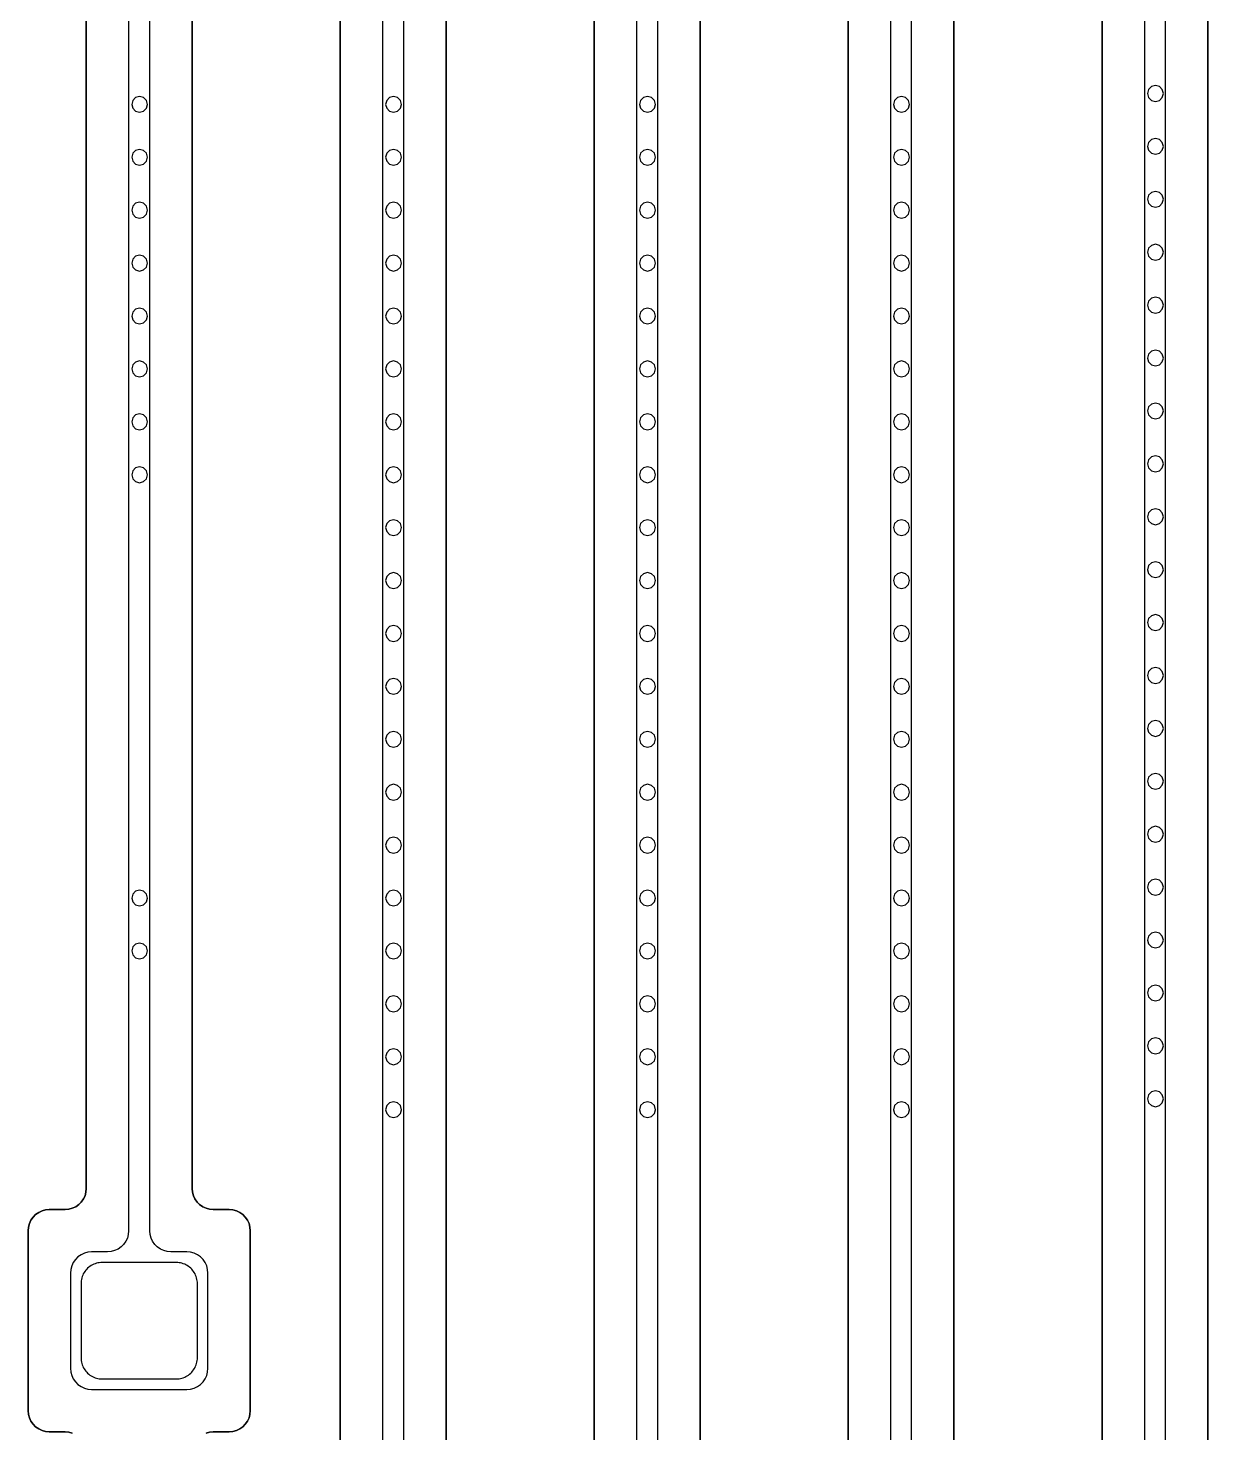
# Model space of a CAD drawing. Header units: metres. Extents: x -1550 to 1550, y -904 to 26100.
# Drawn here: x -483.5 to -372, y 4105.9 to 4238.7 of the extents above; entities that cross this region are included whole.
import ezdxf

# ---------------------------------------------------------------- set-up
doc = ezdxf.new("R2010")
doc.units = ezdxf.units.M
for name, color, linetype in [('Electrodes', 2, 'CONTINUOUS'), ('Metal', 4, 'CONTINUOUS'), ('pattern_ionp', 7, 'CONTINUOUS'), ('Polyimide', 3, 'CONTINUOUS'), ('Polyimide_Negative', 5, 'CONTINUOUS')]:
    doc.layers.add(name, color=color, linetype=linetype)

msp = doc.modelspace()

# ---------------------------------------------------------------- linework, layer by layer
at = {"layer": 'Electrodes'}
msp.add_lwpolyline([(-469.5, 4111.01), (-469.36, 4111.01), (-469.23, 4111.03), (-469.09, 4111.05), (-468.96, 4111.08), (-468.83, 4111.12), (-468.7, 4111.17), (-468.58, 4111.23), (-468.46, 4111.3), (-468.35, 4111.37), (-468.24, 4111.46), (-468.13, 4111.55), (-468.04, 4111.64), (-467.95, 4111.75), (-467.87, 4111.85), (-467.79, 4111.97), (-467.72, 4112.09), (-467.67, 4112.21), (-467.62, 4112.34), (-467.57, 4112.47), (-467.54, 4112.6), (-467.52, 4112.74), (-467.5, 4112.87), (-467.5, 4113.01), (-467.5, 4120.01), (-467.5, 4120.14), (-467.52, 4120.28), (-467.54, 4120.41), (-467.57, 4120.55), (-467.62, 4120.68), (-467.67, 4120.8), (-467.72, 4120.93), (-467.79, 4121.05), (-467.87, 4121.16), (-467.95, 4121.27), (-468.04, 4121.37), (-468.13, 4121.47), (-468.24, 4121.56), (-468.35, 4121.64), (-468.46, 4121.72), (-468.58, 4121.78), (-468.7, 4121.84), (-468.83, 4121.89), (-468.96, 4121.93), (-469.09, 4121.97), (-469.23, 4121.99), (-469.36, 4122), (-469.5, 4122.01), (-476.5, 4122.01), (-476.64, 4122), (-476.77, 4121.99), (-476.91, 4121.97), (-477.04, 4121.93), (-477.17, 4121.89), (-477.3, 4121.84), (-477.42, 4121.78), (-477.54, 4121.72), (-477.65, 4121.64), (-477.76, 4121.56), (-477.87, 4121.47), (-477.96, 4121.37), (-478.05, 4121.27), (-478.13, 4121.16), (-478.21, 4121.05), (-478.28, 4120.93), (-478.33, 4120.8), (-478.38, 4120.68), (-478.43, 4120.55), (-478.46, 4120.41), (-478.48, 4120.28), (-478.5, 4120.14), (-478.5, 4120.01), (-478.5, 4113.01), (-478.5, 4112.87), (-478.48, 4112.74), (-478.46, 4112.6), (-478.43, 4112.47), (-478.38, 4112.34), (-478.33, 4112.21), (-478.28, 4112.09), (-478.21, 4111.97), (-478.13, 4111.85), (-478.05, 4111.75), (-477.96, 4111.64), (-477.87, 4111.55), (-477.76, 4111.46), (-477.65, 4111.37), (-477.54, 4111.3), (-477.42, 4111.23), (-477.3, 4111.17), (-477.17, 4111.12), (-477.04, 4111.08), (-476.91, 4111.05), (-476.77, 4111.03), (-476.64, 4111.01), (-476.5, 4111.01), (-469.5, 4111.01)], close=True, dxfattribs=at)
at = {"layer": 'Metal'}
for points in [[(-474, 11993.5), (-474, 4125.01), (-474.03, 4124.66), (-474.12, 4124.32), (-474.27, 4124.01), (-474.47, 4123.72), (-474.71, 4123.48), (-475, 4123.28), (-475.32, 4123.13), (-475.65, 4123.04), (-476, 4123.01), (-477.5, 4123.01), (-477.85, 4122.98), (-478.18, 4122.89), (-478.5, 4122.74), (-478.79, 4122.54), (-479.03, 4122.29), (-479.23, 4122.01), (-479.38, 4121.69), (-479.47, 4121.36), (-479.5, 4121.01), (-479.5, 4112.01), (-479.47, 4111.66), (-479.38, 4111.32), (-479.23, 4111.01), (-479.03, 4110.72), (-478.79, 4110.48), (-478.5, 4110.28), (-478.18, 4110.13), (-477.85, 4110.04), (-477.5, 4110.01), (-468.5, 4110.01), (-468.15, 4110.04), (-467.82, 4110.13), (-467.5, 4110.28), (-467.21, 4110.48), (-466.97, 4110.72), (-466.77, 4111.01), (-466.62, 4111.32), (-466.53, 4111.66), (-466.5, 4112.01), (-466.5, 4121.01), (-466.53, 4121.36), (-466.62, 4121.69), (-466.77, 4122.01), (-466.97, 4122.29), (-467.21, 4122.54), (-467.5, 4122.74), (-467.82, 4122.89), (-468.15, 4122.98), (-468.5, 4123.01), (-470, 4123.01), (-470.35, 4123.04), (-470.68, 4123.13), (-471, 4123.28), (-471.29, 4123.48), (-471.53, 4123.72), (-471.73, 4124.01), (-471.88, 4124.32), (-471.97, 4124.66), (-472, 4125.01), (-472, 11993.5)], [(-450, 11993.5), (-450, 4065.01)], [(-448, 4065.01), (-448, 11993.5)], [(-426, 11993.5), (-426, 4005.01)], [(-424, 4005.01), (-424, 11993.5)], [(-402, 11993.5), (-402, 3945.01)], [(-400, 3945.01), (-400, 11993.5)], [(-378, 11993.5), (-378, 3691.04)], [(-376, 3691.04), (-376, 11993.5)]]:
    msp.add_lwpolyline(points, dxfattribs=at)
at = {"layer": 'pattern_ionp'}
for points in [[(-472.21, 4231.45), (-472.31, 4231.83), (-472.59, 4232.1), (-472.96, 4232.2), (-473.34, 4232.1), (-473.61, 4231.83), (-473.71, 4231.45), (-473.61, 4231.08), (-473.34, 4230.8), (-472.96, 4230.7), (-472.59, 4230.8), (-472.31, 4231.08), (-472.21, 4231.45)], [(-448.21, 4231.45), (-448.31, 4231.83), (-448.59, 4232.1), (-448.96, 4232.2), (-449.34, 4232.1), (-449.61, 4231.83), (-449.71, 4231.45), (-449.61, 4231.08), (-449.34, 4230.8), (-448.96, 4230.7), (-448.59, 4230.8), (-448.31, 4231.08), (-448.21, 4231.45)], [(-424.21, 4231.45), (-424.31, 4231.83), (-424.59, 4232.1), (-424.96, 4232.2), (-425.34, 4232.1), (-425.61, 4231.83), (-425.71, 4231.45), (-425.61, 4231.08), (-425.34, 4230.8), (-424.96, 4230.7), (-424.59, 4230.8), (-424.31, 4231.08), (-424.21, 4231.45)], [(-400.21, 4231.45), (-400.31, 4231.83), (-400.59, 4232.1), (-400.96, 4232.2), (-401.34, 4232.1), (-401.61, 4231.83), (-401.71, 4231.45), (-401.61, 4231.08), (-401.34, 4230.8), (-400.96, 4230.7), (-400.59, 4230.8), (-400.31, 4231.08), (-400.21, 4231.45)], [(-376.21, 4232.48), (-376.31, 4232.86), (-376.59, 4233.13), (-376.96, 4233.23), (-377.34, 4233.13), (-377.61, 4232.86), (-377.71, 4232.48), (-377.61, 4232.11), (-377.34, 4231.83), (-376.96, 4231.73), (-376.59, 4231.83), (-376.31, 4232.11), (-376.21, 4232.48)], [(-376.21, 4227.48), (-376.31, 4227.86), (-376.59, 4228.13), (-376.96, 4228.23), (-377.34, 4228.13), (-377.61, 4227.86), (-377.71, 4227.48), (-377.61, 4227.11), (-377.34, 4226.83), (-376.96, 4226.73), (-376.59, 4226.83), (-376.31, 4227.11), (-376.21, 4227.48)], [(-472.21, 4226.45), (-472.31, 4226.83), (-472.59, 4227.1), (-472.96, 4227.2), (-473.34, 4227.1), (-473.61, 4226.83), (-473.71, 4226.45), (-473.61, 4226.08), (-473.34, 4225.8), (-472.96, 4225.7), (-472.59, 4225.8), (-472.31, 4226.08), (-472.21, 4226.45)], [(-448.21, 4226.45), (-448.31, 4226.83), (-448.59, 4227.1), (-448.96, 4227.2), (-449.34, 4227.1), (-449.61, 4226.83), (-449.71, 4226.45), (-449.61, 4226.08), (-449.34, 4225.8), (-448.96, 4225.7), (-448.59, 4225.8), (-448.31, 4226.08), (-448.21, 4226.45)], [(-424.21, 4226.45), (-424.31, 4226.83), (-424.59, 4227.1), (-424.96, 4227.2), (-425.34, 4227.1), (-425.61, 4226.83), (-425.71, 4226.45), (-425.61, 4226.08), (-425.34, 4225.8), (-424.96, 4225.7), (-424.59, 4225.8), (-424.31, 4226.08), (-424.21, 4226.45)], [(-400.21, 4226.45), (-400.31, 4226.83), (-400.59, 4227.1), (-400.96, 4227.2), (-401.34, 4227.1), (-401.61, 4226.83), (-401.71, 4226.45), (-401.61, 4226.08), (-401.34, 4225.8), (-400.96, 4225.7), (-400.59, 4225.8), (-400.31, 4226.08), (-400.21, 4226.45)], [(-376.21, 4222.48), (-376.31, 4222.86), (-376.59, 4223.13), (-376.96, 4223.23), (-377.34, 4223.13), (-377.61, 4222.86), (-377.71, 4222.48), (-377.61, 4222.11), (-377.34, 4221.83), (-376.96, 4221.73), (-376.59, 4221.83), (-376.31, 4222.11), (-376.21, 4222.48)], [(-472.21, 4221.45), (-472.31, 4221.83), (-472.59, 4222.1), (-472.96, 4222.2), (-473.34, 4222.1), (-473.61, 4221.83), (-473.71, 4221.45), (-473.61, 4221.08), (-473.34, 4220.8), (-472.96, 4220.7), (-472.59, 4220.8), (-472.31, 4221.08), (-472.21, 4221.45)], [(-448.21, 4221.45), (-448.31, 4221.83), (-448.59, 4222.1), (-448.96, 4222.2), (-449.34, 4222.1), (-449.61, 4221.83), (-449.71, 4221.45), (-449.61, 4221.08), (-449.34, 4220.8), (-448.96, 4220.7), (-448.59, 4220.8), (-448.31, 4221.08), (-448.21, 4221.45)], [(-424.21, 4221.45), (-424.31, 4221.83), (-424.59, 4222.1), (-424.96, 4222.2), (-425.34, 4222.1), (-425.61, 4221.83), (-425.71, 4221.45), (-425.61, 4221.08), (-425.34, 4220.8), (-424.96, 4220.7), (-424.59, 4220.8), (-424.31, 4221.08), (-424.21, 4221.45)], [(-400.21, 4221.45), (-400.31, 4221.83), (-400.59, 4222.1), (-400.96, 4222.2), (-401.34, 4222.1), (-401.61, 4221.83), (-401.71, 4221.45), (-401.61, 4221.08), (-401.34, 4220.8), (-400.96, 4220.7), (-400.59, 4220.8), (-400.31, 4221.08), (-400.21, 4221.45)], [(-376.21, 4217.48), (-376.31, 4217.86), (-376.59, 4218.13), (-376.96, 4218.23), (-377.34, 4218.13), (-377.61, 4217.86), (-377.71, 4217.48), (-377.61, 4217.11), (-377.34, 4216.83), (-376.96, 4216.73), (-376.59, 4216.83), (-376.31, 4217.11), (-376.21, 4217.48)], [(-472.21, 4216.45), (-472.31, 4216.83), (-472.59, 4217.1), (-472.96, 4217.2), (-473.34, 4217.1), (-473.61, 4216.83), (-473.71, 4216.45), (-473.61, 4216.08), (-473.34, 4215.8), (-472.96, 4215.7), (-472.59, 4215.8), (-472.31, 4216.08), (-472.21, 4216.45)], [(-448.21, 4216.45), (-448.31, 4216.83), (-448.59, 4217.1), (-448.96, 4217.2), (-449.34, 4217.1), (-449.61, 4216.83), (-449.71, 4216.45), (-449.61, 4216.08), (-449.34, 4215.8), (-448.96, 4215.7), (-448.59, 4215.8), (-448.31, 4216.08), (-448.21, 4216.45)], [(-424.21, 4216.45), (-424.31, 4216.83), (-424.59, 4217.1), (-424.96, 4217.2), (-425.34, 4217.1), (-425.61, 4216.83), (-425.71, 4216.45), (-425.61, 4216.08), (-425.34, 4215.8), (-424.96, 4215.7), (-424.59, 4215.8), (-424.31, 4216.08), (-424.21, 4216.45)], [(-400.21, 4216.45), (-400.31, 4216.83), (-400.59, 4217.1), (-400.96, 4217.2), (-401.34, 4217.1), (-401.61, 4216.83), (-401.71, 4216.45), (-401.61, 4216.08), (-401.34, 4215.8), (-400.96, 4215.7), (-400.59, 4215.8), (-400.31, 4216.08), (-400.21, 4216.45)], [(-376.21, 4212.48), (-376.31, 4212.86), (-376.59, 4213.13), (-376.96, 4213.23), (-377.34, 4213.13), (-377.61, 4212.86), (-377.71, 4212.48), (-377.61, 4212.11), (-377.34, 4211.83), (-376.96, 4211.73), (-376.59, 4211.83), (-376.31, 4212.11), (-376.21, 4212.48)], [(-472.21, 4211.45), (-472.31, 4211.83), (-472.59, 4212.1), (-472.96, 4212.2), (-473.34, 4212.1), (-473.61, 4211.83), (-473.71, 4211.45), (-473.61, 4211.08), (-473.34, 4210.8), (-472.96, 4210.7), (-472.59, 4210.8), (-472.31, 4211.08), (-472.21, 4211.45)], [(-448.21, 4211.45), (-448.31, 4211.83), (-448.59, 4212.1), (-448.96, 4212.2), (-449.34, 4212.1), (-449.61, 4211.83), (-449.71, 4211.45), (-449.61, 4211.08), (-449.34, 4210.8), (-448.96, 4210.7), (-448.59, 4210.8), (-448.31, 4211.08), (-448.21, 4211.45)], [(-424.21, 4211.45), (-424.31, 4211.83), (-424.59, 4212.1), (-424.96, 4212.2), (-425.34, 4212.1), (-425.61, 4211.83), (-425.71, 4211.45), (-425.61, 4211.08), (-425.34, 4210.8), (-424.96, 4210.7), (-424.59, 4210.8), (-424.31, 4211.08), (-424.21, 4211.45)], [(-400.21, 4211.45), (-400.31, 4211.83), (-400.59, 4212.1), (-400.96, 4212.2), (-401.34, 4212.1), (-401.61, 4211.83), (-401.71, 4211.45), (-401.61, 4211.08), (-401.34, 4210.8), (-400.96, 4210.7), (-400.59, 4210.8), (-400.31, 4211.08), (-400.21, 4211.45)], [(-472.21, 4206.45), (-472.31, 4206.83), (-472.59, 4207.1), (-472.96, 4207.2), (-473.34, 4207.1), (-473.61, 4206.83), (-473.71, 4206.45), (-473.61, 4206.08), (-473.34, 4205.8), (-472.96, 4205.7), (-472.59, 4205.8), (-472.31, 4206.08), (-472.21, 4206.45)], [(-448.21, 4206.45), (-448.31, 4206.83), (-448.59, 4207.1), (-448.96, 4207.2), (-449.34, 4207.1), (-449.61, 4206.83), (-449.71, 4206.45), (-449.61, 4206.08), (-449.34, 4205.8), (-448.96, 4205.7), (-448.59, 4205.8), (-448.31, 4206.08), (-448.21, 4206.45)], [(-424.21, 4206.45), (-424.31, 4206.83), (-424.59, 4207.1), (-424.96, 4207.2), (-425.34, 4207.1), (-425.61, 4206.83), (-425.71, 4206.45), (-425.61, 4206.08), (-425.34, 4205.8), (-424.96, 4205.7), (-424.59, 4205.8), (-424.31, 4206.08), (-424.21, 4206.45)], [(-400.21, 4206.45), (-400.31, 4206.83), (-400.59, 4207.1), (-400.96, 4207.2), (-401.34, 4207.1), (-401.61, 4206.83), (-401.71, 4206.45), (-401.61, 4206.08), (-401.34, 4205.8), (-400.96, 4205.7), (-400.59, 4205.8), (-400.31, 4206.08), (-400.21, 4206.45)], [(-376.21, 4207.48), (-376.31, 4207.86), (-376.59, 4208.13), (-376.96, 4208.23), (-377.34, 4208.13), (-377.61, 4207.86), (-377.71, 4207.48), (-377.61, 4207.11), (-377.34, 4206.83), (-376.96, 4206.73), (-376.59, 4206.83), (-376.31, 4207.11), (-376.21, 4207.48)], [(-376.21, 4202.48), (-376.31, 4202.86), (-376.59, 4203.13), (-376.96, 4203.23), (-377.34, 4203.13), (-377.61, 4202.86), (-377.71, 4202.48), (-377.61, 4202.11), (-377.34, 4201.83), (-376.96, 4201.73), (-376.59, 4201.83), (-376.31, 4202.11), (-376.21, 4202.48)], [(-472.21, 4201.45), (-472.31, 4201.83), (-472.59, 4202.1), (-472.96, 4202.2), (-473.34, 4202.1), (-473.61, 4201.83), (-473.71, 4201.45), (-473.61, 4201.08), (-473.34, 4200.8), (-472.96, 4200.7), (-472.59, 4200.8), (-472.31, 4201.08), (-472.21, 4201.45)], [(-448.21, 4201.45), (-448.31, 4201.83), (-448.59, 4202.1), (-448.96, 4202.2), (-449.34, 4202.1), (-449.61, 4201.83), (-449.71, 4201.45), (-449.61, 4201.08), (-449.34, 4200.8), (-448.96, 4200.7), (-448.59, 4200.8), (-448.31, 4201.08), (-448.21, 4201.45)], [(-424.21, 4201.45), (-424.31, 4201.83), (-424.59, 4202.1), (-424.96, 4202.2), (-425.34, 4202.1), (-425.61, 4201.83), (-425.71, 4201.45), (-425.61, 4201.08), (-425.34, 4200.8), (-424.96, 4200.7), (-424.59, 4200.8), (-424.31, 4201.08), (-424.21, 4201.45)], [(-400.21, 4201.45), (-400.31, 4201.83), (-400.59, 4202.1), (-400.96, 4202.2), (-401.34, 4202.1), (-401.61, 4201.83), (-401.71, 4201.45), (-401.61, 4201.08), (-401.34, 4200.8), (-400.96, 4200.7), (-400.59, 4200.8), (-400.31, 4201.08), (-400.21, 4201.45)], [(-376.21, 4197.48), (-376.31, 4197.86), (-376.59, 4198.13), (-376.96, 4198.23), (-377.34, 4198.13), (-377.61, 4197.86), (-377.71, 4197.48), (-377.61, 4197.11), (-377.34, 4196.83), (-376.96, 4196.73), (-376.59, 4196.83), (-376.31, 4197.11), (-376.21, 4197.48)], [(-472.21, 4196.45), (-472.31, 4196.83), (-472.59, 4197.1), (-472.96, 4197.2), (-473.34, 4197.1), (-473.61, 4196.83), (-473.71, 4196.45), (-473.61, 4196.08), (-473.34, 4195.8), (-472.96, 4195.7), (-472.59, 4195.8), (-472.31, 4196.08), (-472.21, 4196.45)], [(-448.21, 4196.45), (-448.31, 4196.83), (-448.59, 4197.1), (-448.96, 4197.2), (-449.34, 4197.1), (-449.61, 4196.83), (-449.71, 4196.45), (-449.61, 4196.08), (-449.34, 4195.8), (-448.96, 4195.7), (-448.59, 4195.8), (-448.31, 4196.08), (-448.21, 4196.45)], [(-424.21, 4196.45), (-424.31, 4196.83), (-424.59, 4197.1), (-424.96, 4197.2), (-425.34, 4197.1), (-425.61, 4196.83), (-425.71, 4196.45), (-425.61, 4196.08), (-425.34, 4195.8), (-424.96, 4195.7), (-424.59, 4195.8), (-424.31, 4196.08), (-424.21, 4196.45)], [(-400.21, 4196.45), (-400.31, 4196.83), (-400.59, 4197.1), (-400.96, 4197.2), (-401.34, 4197.1), (-401.61, 4196.83), (-401.71, 4196.45), (-401.61, 4196.08), (-401.34, 4195.8), (-400.96, 4195.7), (-400.59, 4195.8), (-400.31, 4196.08), (-400.21, 4196.45)], [(-376.21, 4192.48), (-376.31, 4192.86), (-376.59, 4193.13), (-376.96, 4193.23), (-377.34, 4193.13), (-377.61, 4192.86), (-377.71, 4192.48), (-377.61, 4192.11), (-377.34, 4191.83), (-376.96, 4191.73), (-376.59, 4191.83), (-376.31, 4192.11), (-376.21, 4192.48)], [(-448.21, 4191.45), (-448.31, 4191.83), (-448.59, 4192.1), (-448.96, 4192.2), (-449.34, 4192.1), (-449.61, 4191.83), (-449.71, 4191.45), (-449.61, 4191.08), (-449.34, 4190.8), (-448.96, 4190.7), (-448.59, 4190.8), (-448.31, 4191.08), (-448.21, 4191.45)], [(-424.21, 4191.45), (-424.31, 4191.83), (-424.59, 4192.1), (-424.96, 4192.2), (-425.34, 4192.1), (-425.61, 4191.83), (-425.71, 4191.45), (-425.61, 4191.08), (-425.34, 4190.8), (-424.96, 4190.7), (-424.59, 4190.8), (-424.31, 4191.08), (-424.21, 4191.45)], [(-400.21, 4191.45), (-400.31, 4191.83), (-400.59, 4192.1), (-400.96, 4192.2), (-401.34, 4192.1), (-401.61, 4191.83), (-401.71, 4191.45), (-401.61, 4191.08), (-401.34, 4190.8), (-400.96, 4190.7), (-400.59, 4190.8), (-400.31, 4191.08), (-400.21, 4191.45)], [(-448.21, 4186.45), (-448.31, 4186.83), (-448.59, 4187.1), (-448.96, 4187.2), (-449.34, 4187.1), (-449.61, 4186.83), (-449.71, 4186.45), (-449.61, 4186.08), (-449.34, 4185.8), (-448.96, 4185.7), (-448.59, 4185.8), (-448.31, 4186.08), (-448.21, 4186.45)], [(-424.21, 4186.45), (-424.31, 4186.83), (-424.59, 4187.1), (-424.96, 4187.2), (-425.34, 4187.1), (-425.61, 4186.83), (-425.71, 4186.45), (-425.61, 4186.08), (-425.34, 4185.8), (-424.96, 4185.7), (-424.59, 4185.8), (-424.31, 4186.08), (-424.21, 4186.45)], [(-400.21, 4186.45), (-400.31, 4186.83), (-400.59, 4187.1), (-400.96, 4187.2), (-401.34, 4187.1), (-401.61, 4186.83), (-401.71, 4186.45), (-401.61, 4186.08), (-401.34, 4185.8), (-400.96, 4185.7), (-400.59, 4185.8), (-400.31, 4186.08), (-400.21, 4186.45)], [(-376.21, 4187.48), (-376.31, 4187.86), (-376.59, 4188.13), (-376.96, 4188.23), (-377.34, 4188.13), (-377.61, 4187.86), (-377.71, 4187.48), (-377.61, 4187.11), (-377.34, 4186.83), (-376.96, 4186.73), (-376.59, 4186.83), (-376.31, 4187.11), (-376.21, 4187.48)], [(-376.21, 4182.48), (-376.31, 4182.86), (-376.59, 4183.13), (-376.96, 4183.23), (-377.34, 4183.13), (-377.61, 4182.86), (-377.71, 4182.48), (-377.61, 4182.11), (-377.34, 4181.83), (-376.96, 4181.73), (-376.59, 4181.83), (-376.31, 4182.11), (-376.21, 4182.48)], [(-448.21, 4181.45), (-448.31, 4181.83), (-448.59, 4182.1), (-448.96, 4182.2), (-449.34, 4182.1), (-449.61, 4181.83), (-449.71, 4181.45), (-449.61, 4181.08), (-449.34, 4180.8), (-448.96, 4180.7), (-448.59, 4180.8), (-448.31, 4181.08), (-448.21, 4181.45)], [(-424.21, 4181.45), (-424.31, 4181.83), (-424.59, 4182.1), (-424.96, 4182.2), (-425.34, 4182.1), (-425.61, 4181.83), (-425.71, 4181.45), (-425.61, 4181.08), (-425.34, 4180.8), (-424.96, 4180.7), (-424.59, 4180.8), (-424.31, 4181.08), (-424.21, 4181.45)], [(-400.21, 4181.45), (-400.31, 4181.83), (-400.59, 4182.1), (-400.96, 4182.2), (-401.34, 4182.1), (-401.61, 4181.83), (-401.71, 4181.45), (-401.61, 4181.08), (-401.34, 4180.8), (-400.96, 4180.7), (-400.59, 4180.8), (-400.31, 4181.08), (-400.21, 4181.45)], [(-376.21, 4177.48), (-376.31, 4177.86), (-376.59, 4178.13), (-376.96, 4178.23), (-377.34, 4178.13), (-377.61, 4177.86), (-377.71, 4177.48), (-377.61, 4177.11), (-377.34, 4176.83), (-376.96, 4176.73), (-376.59, 4176.83), (-376.31, 4177.11), (-376.21, 4177.48)], [(-448.21, 4176.45), (-448.31, 4176.83), (-448.59, 4177.1), (-448.96, 4177.2), (-449.34, 4177.1), (-449.61, 4176.83), (-449.71, 4176.45), (-449.61, 4176.08), (-449.34, 4175.8), (-448.96, 4175.7), (-448.59, 4175.8), (-448.31, 4176.08), (-448.21, 4176.45)], [(-424.21, 4176.45), (-424.31, 4176.83), (-424.59, 4177.1), (-424.96, 4177.2), (-425.34, 4177.1), (-425.61, 4176.83), (-425.71, 4176.45), (-425.61, 4176.08), (-425.34, 4175.8), (-424.96, 4175.7), (-424.59, 4175.8), (-424.31, 4176.08), (-424.21, 4176.45)], [(-400.21, 4176.45), (-400.31, 4176.83), (-400.59, 4177.1), (-400.96, 4177.2), (-401.34, 4177.1), (-401.61, 4176.83), (-401.71, 4176.45), (-401.61, 4176.08), (-401.34, 4175.8), (-400.96, 4175.7), (-400.59, 4175.8), (-400.31, 4176.08), (-400.21, 4176.45)], [(-376.21, 4172.48), (-376.31, 4172.86), (-376.59, 4173.13), (-376.96, 4173.23), (-377.34, 4173.13), (-377.61, 4172.86), (-377.71, 4172.48), (-377.61, 4172.11), (-377.34, 4171.83), (-376.96, 4171.73), (-376.59, 4171.83), (-376.31, 4172.11), (-376.21, 4172.48)], [(-448.21, 4171.45), (-448.31, 4171.83), (-448.59, 4172.1), (-448.96, 4172.2), (-449.34, 4172.1), (-449.61, 4171.83), (-449.71, 4171.45), (-449.61, 4171.08), (-449.34, 4170.8), (-448.96, 4170.7), (-448.59, 4170.8), (-448.31, 4171.08), (-448.21, 4171.45)], [(-424.21, 4171.45), (-424.31, 4171.83), (-424.59, 4172.1), (-424.96, 4172.2), (-425.34, 4172.1), (-425.61, 4171.83), (-425.71, 4171.45), (-425.61, 4171.08), (-425.34, 4170.8), (-424.96, 4170.7), (-424.59, 4170.8), (-424.31, 4171.08), (-424.21, 4171.45)], [(-400.21, 4171.45), (-400.31, 4171.83), (-400.59, 4172.1), (-400.96, 4172.2), (-401.34, 4172.1), (-401.61, 4171.83), (-401.71, 4171.45), (-401.61, 4171.08), (-401.34, 4170.8), (-400.96, 4170.7), (-400.59, 4170.8), (-400.31, 4171.08), (-400.21, 4171.45)], [(-448.21, 4166.45), (-448.31, 4166.83), (-448.59, 4167.1), (-448.96, 4167.2), (-449.34, 4167.1), (-449.61, 4166.83), (-449.71, 4166.45), (-449.61, 4166.08), (-449.34, 4165.8), (-448.96, 4165.7), (-448.59, 4165.8), (-448.31, 4166.08), (-448.21, 4166.45)], [(-424.21, 4166.45), (-424.31, 4166.83), (-424.59, 4167.1), (-424.96, 4167.2), (-425.34, 4167.1), (-425.61, 4166.83), (-425.71, 4166.45), (-425.61, 4166.08), (-425.34, 4165.8), (-424.96, 4165.7), (-424.59, 4165.8), (-424.31, 4166.08), (-424.21, 4166.45)], [(-400.21, 4166.45), (-400.31, 4166.83), (-400.59, 4167.1), (-400.96, 4167.2), (-401.34, 4167.1), (-401.61, 4166.83), (-401.71, 4166.45), (-401.61, 4166.08), (-401.34, 4165.8), (-400.96, 4165.7), (-400.59, 4165.8), (-400.31, 4166.08), (-400.21, 4166.45)], [(-376.21, 4167.48), (-376.31, 4167.86), (-376.59, 4168.13), (-376.96, 4168.23), (-377.34, 4168.13), (-377.61, 4167.86), (-377.71, 4167.48), (-377.61, 4167.11), (-377.34, 4166.83), (-376.96, 4166.73), (-376.59, 4166.83), (-376.31, 4167.11), (-376.21, 4167.48)], [(-376.21, 4162.48), (-376.31, 4162.86), (-376.59, 4163.13), (-376.96, 4163.23), (-377.34, 4163.13), (-377.61, 4162.86), (-377.71, 4162.48), (-377.61, 4162.11), (-377.34, 4161.83), (-376.96, 4161.73), (-376.59, 4161.83), (-376.31, 4162.11), (-376.21, 4162.48)], [(-448.21, 4161.45), (-448.31, 4161.83), (-448.59, 4162.1), (-448.96, 4162.2), (-449.34, 4162.1), (-449.61, 4161.83), (-449.71, 4161.45), (-449.61, 4161.08), (-449.34, 4160.8), (-448.96, 4160.7), (-448.59, 4160.8), (-448.31, 4161.08), (-448.21, 4161.45)], [(-424.21, 4161.45), (-424.31, 4161.83), (-424.59, 4162.1), (-424.96, 4162.2), (-425.34, 4162.1), (-425.61, 4161.83), (-425.71, 4161.45), (-425.61, 4161.08), (-425.34, 4160.8), (-424.96, 4160.7), (-424.59, 4160.8), (-424.31, 4161.08), (-424.21, 4161.45)], [(-400.21, 4161.45), (-400.31, 4161.83), (-400.59, 4162.1), (-400.96, 4162.2), (-401.34, 4162.1), (-401.61, 4161.83), (-401.71, 4161.45), (-401.61, 4161.08), (-401.34, 4160.8), (-400.96, 4160.7), (-400.59, 4160.8), (-400.31, 4161.08), (-400.21, 4161.45)], [(-376.21, 4157.48), (-376.31, 4157.86), (-376.59, 4158.13), (-376.96, 4158.23), (-377.34, 4158.13), (-377.61, 4157.86), (-377.71, 4157.48), (-377.61, 4157.11), (-377.34, 4156.83), (-376.96, 4156.73), (-376.59, 4156.83), (-376.31, 4157.11), (-376.21, 4157.48)], [(-472.21, 4156.45), (-472.31, 4156.83), (-472.59, 4157.1), (-472.96, 4157.2), (-473.34, 4157.1), (-473.61, 4156.83), (-473.71, 4156.45), (-473.61, 4156.08), (-473.34, 4155.8), (-472.96, 4155.7), (-472.59, 4155.8), (-472.31, 4156.08), (-472.21, 4156.45)], [(-448.21, 4156.45), (-448.31, 4156.83), (-448.59, 4157.1), (-448.96, 4157.2), (-449.34, 4157.1), (-449.61, 4156.83), (-449.71, 4156.45), (-449.61, 4156.08), (-449.34, 4155.8), (-448.96, 4155.7), (-448.59, 4155.8), (-448.31, 4156.08), (-448.21, 4156.45)], [(-424.21, 4156.45), (-424.31, 4156.83), (-424.59, 4157.1), (-424.96, 4157.2), (-425.34, 4157.1), (-425.61, 4156.83), (-425.71, 4156.45), (-425.61, 4156.08), (-425.34, 4155.8), (-424.96, 4155.7), (-424.59, 4155.8), (-424.31, 4156.08), (-424.21, 4156.45)], [(-400.21, 4156.45), (-400.31, 4156.83), (-400.59, 4157.1), (-400.96, 4157.2), (-401.34, 4157.1), (-401.61, 4156.83), (-401.71, 4156.45), (-401.61, 4156.08), (-401.34, 4155.8), (-400.96, 4155.7), (-400.59, 4155.8), (-400.31, 4156.08), (-400.21, 4156.45)], [(-376.21, 4152.48), (-376.31, 4152.86), (-376.59, 4153.13), (-376.96, 4153.23), (-377.34, 4153.13), (-377.61, 4152.86), (-377.71, 4152.48), (-377.61, 4152.11), (-377.34, 4151.83), (-376.96, 4151.73), (-376.59, 4151.83), (-376.31, 4152.11), (-376.21, 4152.48)], [(-472.21, 4151.45), (-472.31, 4151.83), (-472.59, 4152.1), (-472.96, 4152.2), (-473.34, 4152.1), (-473.61, 4151.83), (-473.71, 4151.45), (-473.61, 4151.08), (-473.34, 4150.8), (-472.96, 4150.7), (-472.59, 4150.8), (-472.31, 4151.08), (-472.21, 4151.45)], [(-448.21, 4151.45), (-448.31, 4151.83), (-448.59, 4152.1), (-448.96, 4152.2), (-449.34, 4152.1), (-449.61, 4151.83), (-449.71, 4151.45), (-449.61, 4151.08), (-449.34, 4150.8), (-448.96, 4150.7), (-448.59, 4150.8), (-448.31, 4151.08), (-448.21, 4151.45)], [(-424.21, 4151.45), (-424.31, 4151.83), (-424.59, 4152.1), (-424.96, 4152.2), (-425.34, 4152.1), (-425.61, 4151.83), (-425.71, 4151.45), (-425.61, 4151.08), (-425.34, 4150.8), (-424.96, 4150.7), (-424.59, 4150.8), (-424.31, 4151.08), (-424.21, 4151.45)], [(-400.21, 4151.45), (-400.31, 4151.83), (-400.59, 4152.1), (-400.96, 4152.2), (-401.34, 4152.1), (-401.61, 4151.83), (-401.71, 4151.45), (-401.61, 4151.08), (-401.34, 4150.8), (-400.96, 4150.7), (-400.59, 4150.8), (-400.31, 4151.08), (-400.21, 4151.45)], [(-376.21, 4147.48), (-376.31, 4147.86), (-376.59, 4148.13), (-376.96, 4148.23), (-377.34, 4148.13), (-377.61, 4147.86), (-377.71, 4147.48), (-377.61, 4147.11), (-377.34, 4146.83), (-376.96, 4146.73), (-376.59, 4146.83), (-376.31, 4147.11), (-376.21, 4147.48)], [(-448.21, 4146.45), (-448.31, 4146.83), (-448.59, 4147.1), (-448.96, 4147.2), (-449.34, 4147.1), (-449.61, 4146.83), (-449.71, 4146.45), (-449.61, 4146.08), (-449.34, 4145.8), (-448.96, 4145.7), (-448.59, 4145.8), (-448.31, 4146.08), (-448.21, 4146.45)], [(-424.21, 4146.45), (-424.31, 4146.83), (-424.59, 4147.1), (-424.96, 4147.2), (-425.34, 4147.1), (-425.61, 4146.83), (-425.71, 4146.45), (-425.61, 4146.08), (-425.34, 4145.8), (-424.96, 4145.7), (-424.59, 4145.8), (-424.31, 4146.08), (-424.21, 4146.45)], [(-400.21, 4146.45), (-400.31, 4146.83), (-400.59, 4147.1), (-400.96, 4147.2), (-401.34, 4147.1), (-401.61, 4146.83), (-401.71, 4146.45), (-401.61, 4146.08), (-401.34, 4145.8), (-400.96, 4145.7), (-400.59, 4145.8), (-400.31, 4146.08), (-400.21, 4146.45)], [(-448.21, 4141.45), (-448.31, 4141.83), (-448.59, 4142.1), (-448.96, 4142.2), (-449.34, 4142.1), (-449.61, 4141.83), (-449.71, 4141.45), (-449.61, 4141.08), (-449.34, 4140.8), (-448.96, 4140.7), (-448.59, 4140.8), (-448.31, 4141.08), (-448.21, 4141.45)], [(-424.21, 4141.45), (-424.31, 4141.83), (-424.59, 4142.1), (-424.96, 4142.2), (-425.34, 4142.1), (-425.61, 4141.83), (-425.71, 4141.45), (-425.61, 4141.08), (-425.34, 4140.8), (-424.96, 4140.7), (-424.59, 4140.8), (-424.31, 4141.08), (-424.21, 4141.45)], [(-400.21, 4141.45), (-400.31, 4141.83), (-400.59, 4142.1), (-400.96, 4142.2), (-401.34, 4142.1), (-401.61, 4141.83), (-401.71, 4141.45), (-401.61, 4141.08), (-401.34, 4140.8), (-400.96, 4140.7), (-400.59, 4140.8), (-400.31, 4141.08), (-400.21, 4141.45)], [(-376.21, 4142.48), (-376.31, 4142.86), (-376.59, 4143.13), (-376.96, 4143.23), (-377.34, 4143.13), (-377.61, 4142.86), (-377.71, 4142.48), (-377.61, 4142.11), (-377.34, 4141.83), (-376.96, 4141.73), (-376.59, 4141.83), (-376.31, 4142.11), (-376.21, 4142.48)], [(-376.21, 4137.48), (-376.31, 4137.86), (-376.59, 4138.13), (-376.96, 4138.23), (-377.34, 4138.13), (-377.61, 4137.86), (-377.71, 4137.48), (-377.61, 4137.11), (-377.34, 4136.83), (-376.96, 4136.73), (-376.59, 4136.83), (-376.31, 4137.11), (-376.21, 4137.48)], [(-448.21, 4136.45), (-448.31, 4136.83), (-448.59, 4137.1), (-448.96, 4137.2), (-449.34, 4137.1), (-449.61, 4136.83), (-449.71, 4136.45), (-449.61, 4136.08), (-449.34, 4135.8), (-448.96, 4135.7), (-448.59, 4135.8), (-448.31, 4136.08), (-448.21, 4136.45)], [(-424.21, 4136.45), (-424.31, 4136.83), (-424.59, 4137.1), (-424.96, 4137.2), (-425.34, 4137.1), (-425.61, 4136.83), (-425.71, 4136.45), (-425.61, 4136.08), (-425.34, 4135.8), (-424.96, 4135.7), (-424.59, 4135.8), (-424.31, 4136.08), (-424.21, 4136.45)], [(-400.21, 4136.45), (-400.31, 4136.83), (-400.59, 4137.1), (-400.96, 4137.2), (-401.34, 4137.1), (-401.61, 4136.83), (-401.71, 4136.45), (-401.61, 4136.08), (-401.34, 4135.8), (-400.96, 4135.7), (-400.59, 4135.8), (-400.31, 4136.08), (-400.21, 4136.45)]]:
    msp.add_lwpolyline(points, close=True, dxfattribs=at)
at = {"layer": 'Polyimide'}
for points in [[(-479.32, 4105.89), (-479.65, 4105.98), (-480, 4106.01), (-481.5, 4106.01), (-481.85, 4106.04), (-482.18, 4106.13), (-482.5, 4106.28), (-482.79, 4106.48), (-483.03, 4106.72), (-483.23, 4107.01), (-483.38, 4107.32), (-483.47, 4107.66), (-483.5, 4108.01), (-483.5, 4125.01), (-483.47, 4125.36), (-483.38, 4125.69), (-483.23, 4126.01), (-483.03, 4126.29), (-482.79, 4126.54), (-482.5, 4126.74), (-482.18, 4126.89), (-481.85, 4126.98), (-481.5, 4127.01), (-480, 4127.01), (-479.65, 4127.04), (-479.32, 4127.13), (-479, 4127.28), (-478.71, 4127.48), (-478.47, 4127.72), (-478.27, 4128.01), (-478.12, 4128.32), (-478.03, 4128.66), (-478, 4129.01), (-478, 11978.5)], [(-468, 11978.5), (-468, 4129.01), (-467.97, 4128.66), (-467.88, 4128.32), (-467.73, 4128.01), (-467.53, 4127.72), (-467.29, 4127.48), (-467, 4127.28), (-466.68, 4127.13), (-466.35, 4127.04), (-466, 4127.01), (-464.5, 4127.01), (-464.15, 4126.98), (-463.82, 4126.89), (-463.5, 4126.74), (-463.21, 4126.54), (-462.97, 4126.29), (-462.77, 4126.01), (-462.62, 4125.69), (-462.53, 4125.36), (-462.5, 4125.01), (-462.5, 4108.01), (-462.53, 4107.66), (-462.62, 4107.32), (-462.77, 4107.01), (-462.97, 4106.72), (-463.21, 4106.48), (-463.5, 4106.28), (-463.82, 4106.13), (-464.15, 4106.04), (-464.5, 4106.01), (-466, 4106.01), (-466.35, 4105.98), (-466.68, 4105.89)], [(-454, 4069.01), (-454, 11978.5)], [(-444, 11978.5), (-444, 4069.01)], [(-430, 4009.01), (-430, 11978.5)], [(-420, 11978.5), (-420, 4009.01)], [(-411.5, 3928.01), (-411.5, 3945.01), (-411.47, 3945.36), (-411.38, 3945.69), (-411.23, 3946.01), (-411.03, 3946.29), (-410.79, 3946.54), (-410.5, 3946.74), (-410.18, 3946.89), (-409.85, 3946.98), (-409.5, 3947.01), (-408, 3947.01), (-407.65, 3947.04), (-407.32, 3947.13), (-407, 3947.28), (-406.71, 3947.48), (-406.47, 3947.72), (-406.27, 3948.01), (-406.12, 3948.32), (-406.03, 3948.66), (-406, 3949.01), (-406, 11978.5)], [(-396, 11978.5), (-396, 3949.01), (-395.97, 3948.66), (-395.88, 3948.32), (-395.73, 3948.01), (-395.53, 3947.72), (-395.29, 3947.48), (-395, 3947.28), (-394.68, 3947.13), (-394.35, 3947.04), (-394, 3947.01), (-392.5, 3947.01), (-392.15, 3946.98), (-391.82, 3946.89), (-391.5, 3946.74), (-391.21, 3946.54), (-390.97, 3946.29), (-390.77, 3946.01), (-390.62, 3945.69), (-390.53, 3945.36), (-390.5, 3945.01), (-390.5, 3928.01)], [(-382, 3695.04), (-382, 11978.5)], [(-372, 11978.5), (-372, 3695.04)]]:
    msp.add_lwpolyline(points, dxfattribs=at)
at = {"layer": 'Polyimide_Negative'}
for points in [[(-478, 11978.5), (-478, 4129.01), (-478.03, 4128.66), (-478.12, 4128.32), (-478.27, 4128.01), (-478.47, 4127.72), (-478.71, 4127.48), (-479, 4127.28), (-479.32, 4127.13), (-479.65, 4127.04), (-480, 4127.01), (-481.5, 4127.01), (-481.85, 4126.98), (-482.18, 4126.89), (-482.5, 4126.74), (-482.79, 4126.54), (-483.03, 4126.29), (-483.23, 4126.01), (-483.38, 4125.69), (-483.47, 4125.36), (-483.5, 4125.01), (-483.5, 4108.01), (-483.47, 4107.66), (-483.38, 4107.32), (-483.23, 4107.01), (-483.03, 4106.72), (-482.79, 4106.48), (-482.5, 4106.28), (-482.18, 4106.13), (-481.85, 4106.04), (-481.5, 4106.01), (-480, 4106.01), (-479.65, 4105.98), (-479.32, 4105.89)], [(-466.68, 4105.89), (-466.35, 4105.98), (-466, 4106.01), (-464.5, 4106.01), (-464.15, 4106.04), (-463.82, 4106.13), (-463.5, 4106.28), (-463.21, 4106.48), (-462.97, 4106.72), (-462.77, 4107.01), (-462.62, 4107.32), (-462.53, 4107.66), (-462.5, 4108.01), (-462.5, 4125.01), (-462.53, 4125.36), (-462.62, 4125.69), (-462.77, 4126.01), (-462.97, 4126.29), (-463.21, 4126.54), (-463.5, 4126.74), (-463.82, 4126.89), (-464.15, 4126.98), (-464.5, 4127.01), (-466, 4127.01), (-466.35, 4127.04), (-466.68, 4127.13), (-467, 4127.28), (-467.29, 4127.48), (-467.53, 4127.72), (-467.73, 4128.01), (-467.88, 4128.32), (-467.97, 4128.66), (-468, 4129.01), (-468, 11978.5)], [(-454, 11978.5), (-454, 4069.01)], [(-444, 4069.01), (-444, 11978.5)], [(-430, 11978.5), (-430, 4009.01)], [(-420, 4009.01), (-420, 11978.5)], [(-406, 11978.5), (-406, 3949.01), (-406.03, 3948.66), (-406.12, 3948.32), (-406.27, 3948.01), (-406.47, 3947.72), (-406.71, 3947.48), (-407, 3947.28), (-407.32, 3947.13), (-407.65, 3947.04), (-408, 3947.01), (-409.5, 3947.01), (-409.85, 3946.98), (-410.18, 3946.89), (-410.5, 3946.74), (-410.79, 3946.54), (-411.03, 3946.29), (-411.23, 3946.01), (-411.38, 3945.69), (-411.47, 3945.36), (-411.5, 3945.01), (-411.5, 3928.01)], [(-390.5, 3928.01), (-390.5, 3945.01), (-390.53, 3945.36), (-390.62, 3945.69), (-390.77, 3946.01), (-390.97, 3946.29), (-391.21, 3946.54), (-391.5, 3946.74), (-391.82, 3946.89), (-392.15, 3946.98), (-392.5, 3947.01), (-394, 3947.01), (-394.35, 3947.04), (-394.68, 3947.13), (-395, 3947.28), (-395.29, 3947.48), (-395.53, 3947.72), (-395.73, 3948.01), (-395.88, 3948.32), (-395.97, 3948.66), (-396, 3949.01), (-396, 11978.5)], [(-382, 11978.5), (-382, 3695.04)], [(-372, 3695.04), (-372, 11978.5)]]:
    msp.add_lwpolyline(points, dxfattribs=at)

doc.saveas('drawing.dxf')
